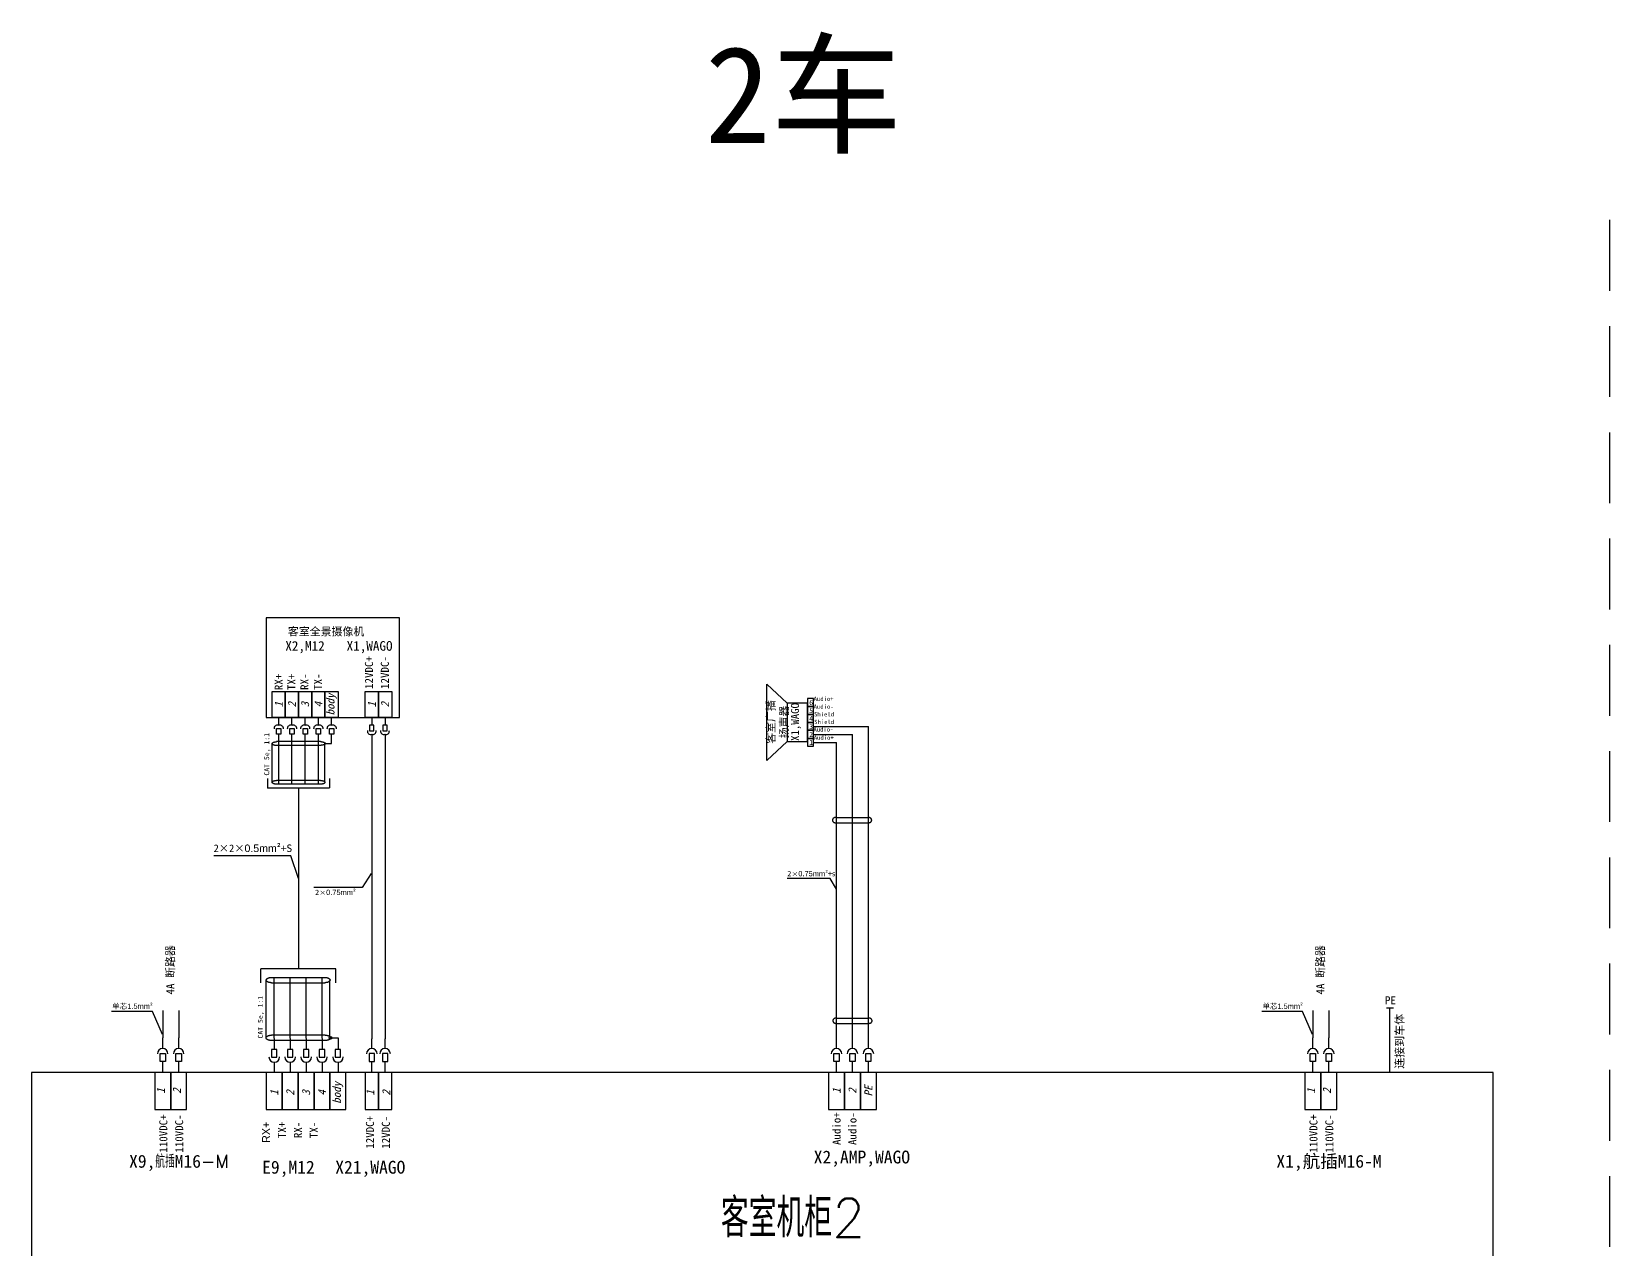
# Model space of a CAD drawing. Header units: millimetres. Extents: x -9110 to 102990, y -380 to 207980.
# Drawn here: x 25473 to 36614, y 130296 to 138894 of the extents above; entities that cross this region are included whole.
import ezdxf

# ---------------------------------------------------------------- set-up
doc = ezdxf.new("R2010")
doc.units = ezdxf.units.MM
doc.header["$LTSCALE"] = 1000
doc.header["$MEASUREMENT"] = 0
doc.linetypes.add('DASHED', pattern=[0.75, 0.5, -0.25])
doc.layers.add('电气', color=7, linetype='Continuous')
doc.layers.add('连接线', color=7, linetype='Continuous')
doc.styles.add('HORIZONTALGBCBIG', font='txt.shx', dxfattribs={"bigfont": 'gbcbig.shx'})
doc.styles.get("Standard").update_dxf_attribs({"font": 'simhei.ttf'})
doc.styles.add('STYLE1', font='txt.shx')
doc.dimstyles.get("Standard").update_dxf_attribs({"dimscale": 2, "dimtxt": 2.5, "dimasz": 2.5, "dimexe": 1.2, "dimexo": 0, "dimgap": 1.2, "dimtad": 0, "dimtih": 1, "dimtoh": 1, "dimzin": 12, "dimdsep": 46, "dimtxsty": 'STYLE1', "dimcen": 0.09, "dimadec": 0, "dimazin": 3, "dimtfac": 1, "dimtofl": 0, "dimtmove": 0, "dimatfit": 3, "dimfxl": 1.2, "dimtolj": 1, "dimtzin": 0, "dimarcsym": 0})

msp = doc.modelspace()

# ---------------------------------------------------------------- linework, layer by layer
at = {"color": 165, "linetype": 'Continuous'}
for p, q in [((27219, 133998), (27219, 134051)), ((27405, 133998), (27405, 134051)), ((27499, 133998), (27499, 134051)), ((27592, 133998), (27592, 134051)), ((27876, 134051), (27876, 133998)), ((27969, 134051), (27969, 133998)), ((27219, 133881), (27219, 133933)), ((27312, 133881), (27312, 133933)), ((27405, 133881), (27405, 133933)), ((27499, 133881), (27499, 133933)), ((27592, 133881), (27592, 133933)), ((27876, 133933), (27876, 133881)), ((27219, 133581), (27219, 133881)), ((27312, 133581), (27312, 133881)), ((27405, 133581), (27405, 133882)), ((27499, 133581), (27499, 133882)), ((27187, 131787), (27187, 132218)), ((27299, 131787), (27299, 132218)), ((27412, 131787), (27412, 132216)), ((27524, 131787), (27524, 132216)), ((27187, 131786), (27187, 131711)), ((27299, 131786), (27299, 131711)), ((27412, 131786), (27412, 131711)), ((27524, 131786), (27524, 131711)), ((27637, 131786), (27637, 131711)), ((27187, 131617), (27187, 131546)), ((27299, 131617), (27299, 131546)), ((27412, 131617), (27412, 131546)), ((27524, 131617), (27524, 131546)), ((27637, 131617), (27637, 131546))]:
    msp.add_line(p, q, dxfattribs=at)
at = {"color": 7, "linetype": 'ByBlock', "ltscale": 0.5}
for p, q in [((27312, 133998), (27312, 134051)), ((27969, 133933), (27969, 133881)), ((27876, 133881), (27876, 131783)), ((27969, 133881), (27969, 131783)), ((27357, 133554), (27357, 132277))]:
    msp.add_line(p, q, dxfattribs=at)
at = {"color": 94}
for p in [(30994, 133989), (31382, 131802)]:
    msp.add_line(p, (31382, 133989), dxfattribs=at)
for p, q in [((30994, 133932), (31269, 133932)), ((31269, 131802), (31269, 133932)), ((30994, 133876), (31157, 133876)), ((31157, 131802), (31157, 133876))]:
    msp.add_line(p, q)
at = {"color": 94, "linetype": 'DASHED'}
for p, q in [((27172, 133593), (27172, 133867)), ((27514, 133881), (27203, 133881)), ((27514, 133854), (27203, 133854)), ((27545, 133594), (27545, 133869)), ((27514, 133607), (27203, 133607)), ((27514, 133581), (27203, 133581)), ((27130, 131793), (27130, 132200)), ((27168, 132216), (27543, 132216)), ((27168, 132179), (27543, 132179)), ((27580, 131800), (27580, 132194)), ((27547, 131809), (27167, 131809)), ((27547, 131771), (27167, 131771))]:
    msp.add_line(p, q, dxfattribs=at)
at = {"color": 112, "linetype": 'DASHED'}
for p, q in [((31151, 133346), (31382, 133346)), ((31151, 133308), (31382, 133308)), ((31154, 131929), (31385, 131929)), ((31154, 131892), (31385, 131892))]:
    msp.add_line(p, q, dxfattribs=at)
at = {"color": 9, "linetype": 'Continuous'}
for p, q in [((31157, 131715), (31157, 131802)), ((31269, 131715), (31269, 131802)), ((31382, 131715), (31382, 131802)), ((26399, 131715), (26399, 131790)), ((26512, 131715), (26512, 131790)), ((27876, 131715), (27876, 131783)), ((27969, 131715), (27969, 131783)), ((34520, 131715), (34520, 131790)), ((34633, 131715), (34633, 131790)), ((26399, 131546), (26399, 131621)), ((26512, 131546), (26512, 131621)), ((27876, 131546), (27876, 131621)), ((27969, 131546), (27969, 131621)), ((31157, 131546), (31157, 131621)), ((31269, 131546), (31269, 131621)), ((31382, 131546), (31382, 131621)), ((34520, 131546), (34520, 131621)), ((34633, 131546), (34633, 131621))]:
    msp.add_line(p, q, dxfattribs=at)
msp.add_lwpolyline([(27130, 134051), (28072, 134051), (28072, 134756), (27130, 134756)], close=True)
at = {"color": 165, "linetype": 'Continuous'}
for points in [[(27265, 134234), (27265, 134051), (27172, 134051), (27172, 134234)], [(27359, 134234), (27359, 134051), (27265, 134051), (27265, 134234)], [(27452, 134234), (27452, 134051), (27359, 134051), (27359, 134234)], [(27545, 134234), (27545, 134051), (27452, 134051), (27452, 134234)], [(27639, 134234), (27639, 134051), (27545, 134051), (27545, 134234)], [(27922, 134234), (27922, 134051), (27829, 134051), (27829, 134234)], [(28016, 134234), (28016, 134051), (27922, 134051), (27922, 134234)], [(27203, 133973), (27234, 133973), (27234, 133934), (27203, 133934)], [(27297, 133973), (27328, 133973), (27328, 133934), (27297, 133934)], [(27390, 133973), (27421, 133973), (27421, 133934), (27390, 133934)], [(27483, 133973), (27514, 133973), (27514, 133934), (27483, 133934)], [(27577, 133973), (27608, 133973), (27608, 133934), (27577, 133934)], [(27860, 133958), (27891, 133958), (27891, 133997), (27860, 133997)], [(27953, 133958), (27984, 133958), (27984, 133997), (27953, 133997)], [(27168, 131653), (27205, 131653), (27205, 131709), (27168, 131709)], [(27280, 131653), (27318, 131653), (27318, 131709), (27280, 131709)], [(27393, 131653), (27430, 131653), (27430, 131709), (27393, 131709)], [(27505, 131653), (27543, 131653), (27543, 131709), (27505, 131709)], [(27618, 131653), (27655, 131653), (27655, 131709), (27618, 131709)], [(27243, 131284), (27243, 131546), (27130, 131546), (27130, 131284)], [(27355, 131284), (27355, 131546), (27243, 131546), (27243, 131284)], [(27468, 131284), (27468, 131546), (27355, 131546), (27355, 131284)], [(27580, 131284), (27580, 131546), (27468, 131546), (27468, 131284)], [(27693, 131284), (27693, 131546), (27580, 131546), (27580, 131284)]]:
    msp.add_lwpolyline(points, close=True, dxfattribs=at)
at = {"color": 9, "linetype": 'Continuous'}
for points in [[(30994, 134186), (30951, 134186), (30951, 134129), (30994, 134129)], [(30994, 134129), (30951, 134129), (30951, 134073), (30994, 134073)], [(30994, 134073), (30951, 134073), (30952, 134017), (30994, 134017)], [(30994, 134017), (30952, 134017), (30951, 133961), (30994, 133961)], [(30994, 133961), (30951, 133961), (30951, 133904), (30994, 133904)], [(30994, 133904), (30951, 133904), (30951, 133848), (30994, 133848)], [(26381, 131679), (26418, 131679), (26418, 131623), (26381, 131623)], [(26493, 131679), (26531, 131679), (26531, 131623), (26493, 131623)], [(27894, 131679), (27857, 131679), (27857, 131623), (27894, 131623)], [(27988, 131679), (27950, 131679), (27950, 131623), (27988, 131623)], [(31138, 131679), (31175, 131679), (31175, 131623), (31138, 131623)], [(31250, 131679), (31288, 131679), (31288, 131623), (31250, 131623)], [(31363, 131679), (31400, 131679), (31400, 131623), (31363, 131623)], [(34501, 131679), (34539, 131679), (34539, 131623), (34501, 131623)], [(34614, 131679), (34651, 131679), (34651, 131623), (34614, 131623)], [(26456, 131284), (26456, 131546), (26343, 131546), (26343, 131284)], [(26568, 131284), (26568, 131546), (26456, 131546), (26456, 131284)], [(27922, 131284), (27922, 131546), (27829, 131546), (27829, 131284)], [(28016, 131284), (28016, 131546), (27922, 131546), (27922, 131284)], [(31213, 131284), (31213, 131546), (31100, 131546), (31100, 131284)], [(31325, 131284), (31325, 131546), (31213, 131546), (31213, 131284)], [(31438, 131284), (31438, 131546), (31325, 131546), (31325, 131284)], [(34576, 131284), (34576, 131546), (34464, 131546), (34464, 131284)], [(34689, 131284), (34689, 131546), (34576, 131546), (34576, 131284)]]:
    msp.add_lwpolyline(points, close=True, dxfattribs=at)
at = {"color": 94, "linetype": 'Continuous'}
for points in [[(27545, 133869), (27592, 133869), (27592, 133913)], [(27584, 131791), (27637, 131790), (27637, 131767)]]:
    msp.add_lwpolyline(points, dxfattribs=at)
at = {"color": 7, "linetype": 'Continuous'}
msp.add_lwpolyline([(25473, 129484), (35794, 129484), (35794, 131546), (25473, 131546)], close=True, dxfattribs=at)
at = {"color": 94, "linetype": 'Continuous'}
msp.add_circle((27584, 131790), 9.38, dxfattribs=at)
at = {"color": 9, "linetype": 'Continuous'}
for centre, start, end in [((26399, 131677), 90, 180), ((26399, 131677), 0, 90), ((26512, 131677), 90, 180), ((26512, 131677), 0, 90), ((27876, 131677), 90, 180), ((27876, 131677), 0, 90), ((27969, 131677), 90, 180), ((27969, 131677), 0, 90), ((31157, 131677), 90, 180), ((31157, 131677), 0, 90), ((31269, 131677), 90, 180), ((31269, 131677), 0, 90), ((31382, 131677), 90, 180), ((31382, 131677), 0, 90), ((34520, 131677), 90, 180), ((34520, 131677), 0, 90), ((34633, 131677), 90, 180), ((34633, 131677), 0, 90)]:
    msp.add_arc(centre, 37.5, start, end, dxfattribs=at)
at = {"color": 165, "linetype": 'Continuous'}
for centre, start, end in [((27187, 131655), 180, 270), ((27187, 131655), 270, 0), ((27299, 131655), 180, 270), ((27299, 131655), 270, 0), ((27412, 131655), 180, 270), ((27412, 131655), 270, 0), ((27524, 131655), 180, 270), ((27524, 131655), 270, 0), ((27637, 131655), 180, 270), ((27637, 131655), 270, 0)]:
    msp.add_arc(centre, 37.5, start, end, dxfattribs=at)
at = {"color": 165, "linetype": 'Continuous', "extrusion": (0, 0, -1)}
for centre, major_axis in [((27220, 133965), (24.1, -28.7)), ((27217, 133965), (-24.1, -28.7)), ((27314, 133965), (24.1, -28.7)), ((27311, 133965), (-24.1, -28.7)), ((27407, 133965), (24.1, -28.7)), ((27404, 133965), (-24.1, -28.7)), ((27500, 133965), (24.1, -28.7)), ((27497, 133965), (-24.1, -28.7)), ((27594, 133965), (24.1, -28.7)), ((27591, 133965), (-24.1, -28.7))]:
    msp.add_ellipse(centre, major_axis=major_axis, ratio=0.76647, start_param=2.356194, end_param=3.926991, dxfattribs=at)
at = {"color": 165, "linetype": 'Continuous'}
for centre, major_axis in [((27877, 133966), (24.1, 28.7)), ((27874, 133966), (-24.1, 28.7)), ((27970, 133966), (24.1, 28.7)), ((27967, 133966), (-24.1, 28.7))]:
    msp.add_ellipse(centre, major_axis=major_axis, ratio=0.76647, start_param=2.356194, end_param=3.926991, dxfattribs=at)
at = {"color": 94, "linetype": 'DASHED', "extrusion": (0, 0, -1)}
for centre, major_axis, ratio, start_param, end_param in [((27203, 133867), (31.1, 0), 0.42025, 3.141593, 4.712389), ((27203, 133867), (31.1, 0), 0.42025, 1.570796, 3.141593), ((27514, 133868), (-31.1, 0), 0.42025, 1.570796, 3.141593), ((27514, 133868), (-31.1, 0), 0.42025, 3.141593, 4.712389), ((27203, 133594), (31.1, 0), 0.42025, 3.141593, 4.712389), ((27203, 133594), (31.1, 0), 0.42025, 1.570796, 3.141593), ((27514, 133594), (-31.1, 0), 0.42025, 1.570796, 3.141593), ((27514, 133594), (-31.1, 0), 0.42025, 3.141593, 4.712389), ((27168, 132198), (-37.5, 0), 0.5, 0, 1.570796), ((27168, 132198), (-37.5, 0), 0.5, 4.712389, 6.283185), ((27543, 132198), (37.5, 0), 0.5, 4.712389, 6.283185), ((27543, 132198), (37.5, 0), 0.5, 0, 1.570796), ((27167, 131790), (-37.5, 0), 0.5, 0, 1.570796), ((27547, 131790), (37.5, 0), 0.5, 4.712389, 6.283185), ((27167, 131790), (-37.5, 0), 0.5, 4.712389, 6.283185), ((27547, 131790), (37.5, 0), 0.5, 0, 1.570796)]:
    msp.add_ellipse(centre, major_axis=major_axis, ratio=ratio, start_param=start_param, end_param=end_param, dxfattribs=at)
at = {"color": 94, "linetype": 'Continuous', "extrusion": (0, 0, -1)}
msp.add_ellipse((27545, 133869), major_axis=(0, 6.54), ratio=0.5, dxfattribs=at)
at = {"color": 112, "linetype": 'DASHED'}
for centre, major_axis, start_param, end_param in [((31151, 133327), (-23.1, 0), 4.712389, 6.283185), ((31151, 133327), (-23.1, 0), 0, 1.570796), ((31382, 133327), (23.1, 0), 0, 1.570796), ((31382, 133327), (23.1, 0), 4.712389, 6.283185), ((31154, 131911), (-23.1, 0), 4.712389, 6.283185), ((31154, 131911), (-23.1, 0), 0, 1.570796), ((31385, 131911), (23.1, 0), 0, 1.570796), ((31385, 131911), (23.1, 0), 4.712389, 6.283185)]:
    msp.add_ellipse(centre, major_axis=major_axis, ratio=0.810811, start_param=start_param, end_param=end_param, dxfattribs=at)
at = {"layer": '电气', "linetype": 'Continuous'}
for p, q in [((30951, 134073), (30986, 134073)), ((30951, 133961), (30987, 133961))]:
    msp.add_line(p, q, dxfattribs=at)
for points in [[(30664, 133747), (30664, 134286), (30808, 134152), (30808, 133882)], [(30951, 133882), (30951, 134152), (30808, 134152), (30808, 133882)]]:
    msp.add_lwpolyline(points, close=True, dxfattribs=at)
at = {"layer": '连接线', "linetype": 'DASHED'}
msp.add_line((36614, 137564), (36614, 121627), dxfattribs=at)
at = {"layer": '连接线', "linetype": 'Continuous'}
for p, q in [((27138, 133622), (27138, 133553)), ((27577, 133622), (27577, 133554)), ((27138, 133554), (27577, 133554)), ((27093, 132179), (27093, 132277)), ((27622, 132277), (27093, 132277)), ((27622, 132179), (27622, 132277)), ((26399, 131984), (26399, 131790)), ((26512, 131984), (26512, 131790)), ((34520, 131984), (34520, 131790)), ((34633, 131984), (34633, 131790))]:
    msp.add_line(p, q, dxfattribs=at)
at = {"layer": '连接线', "color": 2, "linetype": 'Continuous'}
for p, q in [((35039, 132001), (35089, 132001)), ((35064, 131550), (35064, 132001))]:
    msp.add_line(p, q, dxfattribs=at)

# ---------------------------------------------------------------- texts
at = {"style": 'HORIZONTALGBCBIG'}
for s, insert, char_height, width, attachment_point in [('{\\fSimSun|b1|i0|c134|p2;\\C7;2车\\P}', (30925, 138411), 682.13, 3375, 5), ('{\\fSimSun|b0|i0|c134|p2;\\H1x;\\C7;X2,M12}', (27404, 134548), 68.21, 359.71, 5), ('{\\fSystem|b0|i0|c134|p34;客室全景摄像机\\P}', (27553, 134655), 56.5, 750, 5), ('{\\fSimSun|b0|i0|c134|p2;\\C7;X1,WAGO}', (27860, 134548), 68.21, 359.71, 5), ('{\\fSimSun|b0|i0|c134|p2;\\C7;Audio-}', (31136, 134128), 30, 264.27, 6), ('{\\fSimSun|b0|i0|c134|p2;\\C7;Audio+}', (31136, 134183), 30, 264.27, 6), ('{\\fSimSun|b0|i0|c134|p2;\\C7;Shield}', (31139, 134074), 30, 264.27, 6), ('{\\fSimSun|b0|i0|c134|p2;\\C7;Shield}', (31140, 134020), 30, 264.27, 6), ('{\\fSimSun|b0|i0|c134|p2;\\C7;Audio-}', (31135, 133967), 30, 264.27, 6), ('{\\fSimSun|b0|i0|c134|p2;\\C7;Audio+}', (31137, 133909), 30, 264.27, 6), ('{\\fSimSun|b0|i0|c134|p2;\\C2;PE}', (35029, 132055), 56.84, 89.16, 4), ('{\\fSimSun|b0|i0|c134|p2;X9,}航插{\\fSimSun|b0|i0|c134|p2;M16}-M', (26513, 130907), 90.95, 768.75, 5), ('{\\fSimSun|b0|i0|c134|p2;\\C7;E9,M12}', (27287, 130865), 90.95, 750, 5), ('{\\fSimSun|b0|i0|c134|p2;\\C7;X21,WAGO}', (27865, 130865), 90.95, 750, 5), ('{\\fSimSun|b0|i0|c134|p2;X2,AMP,WAGO}', (31336, 130937), 90.95, 750, 5), ('{\\fSimSun|b0|i0|c134|p2;X1,航插M16-M}', (34634, 130907), 90.95, 768.75, 5), ('客室机柜2', (30850, 130519), 272.9, 11304.38, 5)]:
    msp.add_mtext(s, dxfattribs=dict(at, insert=insert, char_height=char_height, width=width, attachment_point=attachment_point))
at = {"rotation": 90, "style": 'HORIZONTALGBCBIG'}
for s, insert, char_height, width, attachment_point in [('{\\fSimSun|b0|i0|c134|p2;\\C7;12VDC+}', (27856, 134485), 56.84, 375, 6), ('{\\fSimSun|b0|i0|c134|p2;\\C7;12VDC-}', (27968, 134485), 56.84, 375, 6), ('{\\fSimSun|b0|i1|c134|p2;\\C7;1}', (27219, 134142), 56.5, 183.08, 5), ('{\\fSimSun|b0|i1|c134|p2;\\C7;2}', (27312, 134142), 56.5, 183.08, 5), ('{\\fSimSun|b0|i1|c134|p2;\\C7;3}', (27405, 134142), 56.5, 183.08, 5), ('{\\fSimSun|b0|i1|c134|p2;\\C7;4}', (27499, 134142), 56.5, 183.08, 5), ('{\\fSimSun|b0|i1|c134|p2;\\C7;body}', (27592, 134220), 56.5, 183.08, 6), ('{\\fSimSun|b0|i1|c134|p2;\\C7;1}', (27876, 134142), 56.5, 183.08, 5), ('{\\fSimSun|b0|i1|c134|p2;\\C7;2}', (27969, 134142), 56.5, 183.08, 5), ('{\\fSystem|b0|i0|c134|p34;客室广播扬声器\\P}', (30743, 134020), 56.25, 342.49, 5), ('{\\fSimSun|b0|i0|c134|p2;\\C7;X1,WAGO}', (30871, 134020), 56.25, 342.49, 5), ('{\\fSimSun|b0|i0|c134|p2;\\C7;CAT 5e, 1:1}', (27138, 133792), 35, 386.31, 5), ('{\\fSimSun|b0|i0|c134|p2;\\C4;4A 断路器}', (26456, 132096), 56.84, 511.72, 4), ('{\\fSimSun|b0|i0|c134|p2;\\C4;4A 断路器}', (34576, 132096), 56.84, 511.72, 4), ('{\\fSimSun|b0|i0|c134|p2;\\C7;CAT 5e, 1:1}', (27093, 131936), 35, 393.96, 5), ('{\\fSimSun|b0|i0|c134|p2;\\C2;连接到车体}', (35136, 131572), 56.84, 817.63, 4), ('\\pxqc;{\\fSimSun|b0|i1|c134|p2;\\H1x;\\C7;body}', (27637, 131533), 56.84, 262.5, 6), ('{\\fSimSun|b0|i1|c134|p2;\\H1x;\\C7;1}', (26386, 131415), 56.84, 262.5, 5), ('{\\fSimSun|b0|i1|c134|p2;\\C7;2}', (26499, 131415), 56.5, 262.5, 5), ('\\pxqc;{\\fSimSun|b0|i1|c134|p2;\\H1x;\\C7;1}', (27187, 131533), 56.84, 262.5, 6), ('\\pxqc;{\\fSimSun|b0|i1|c134|p2;\\H1x;\\C7;2}', (27299, 131533), 56.84, 262.5, 6), ('\\pxqc;{\\fSimSun|b0|i1|c134|p2;\\H1x;\\C7;3}', (27412, 131533), 56.84, 262.5, 6), ('\\pxqc;{\\fSimSun|b0|i1|c134|p2;\\H1x;\\C7;4}', (27524, 131533), 56.84, 262.5, 6), ('{\\fSimSun|b0|i1|c134|p2;\\C7;1}', (31157, 131415), 56.5, 262.5, 5), ('{\\fSimSun|b0|i1|c134|p2;\\C7;2}', (31269, 131415), 56.5, 262.5, 5), ('{\\fSimSun|b0|i1|c134|p2;\\C7;PE}', (31382, 131415), 56.84, 262.5, 5), ('{\\fSimSun|b0|i1|c134|p2;\\H1x;\\C7;1}', (34507, 131415), 56.84, 262.5, 5), ('{\\fSimSun|b0|i1|c134|p2;\\C7;2}', (34619, 131415), 56.5, 262.5, 5), ('{\\fSimSun|b0|i0|c134|p2;\\C7;110VDC+}', (26404, 130980), 56.5, 337.5, 4), ('{\\fSimSun|b0|i0|c134|p2;\\C7;Audio+}', (31158, 131034), 56.5, 261, 4), ('{\\fSimSun|b0|i0|c134|p2;\\C7;Audio-}', (31270, 131034), 56.5, 261, 4), ('{\\fSimSun|b0|i0|c134|p2;\\C7;110VDC+}', (34525, 130980), 56.5, 337.5, 4), ('{\\fSimSun|b0|i0|c134|p2;\\C7;110VDC-}', (26516, 130980), 56.5, 337.5, 4), ('{\\fSimSun|b0|i0|c134|p2;\\C7;12VDC+}', (27863, 131239), 56.84, 375, 6), ('{\\fSimSun|b0|i0|c134|p2;\\C7;12VDC-}', (27975, 131239), 56.84, 375, 6), ('{\\fSimSun|b0|i0|c134|p2;\\C7;110VDC-}', (34637, 130980), 56.5, 337.5, 4)]:
    msp.add_mtext(s, dxfattribs=dict(at, insert=insert, char_height=char_height, width=width, attachment_point=attachment_point))
at = {"char_height": 56.84, "attachment_point": 6, "rotation": 90}
for s, insert, width in [('{\\fSimSun|b0|i0|c134|p2;\\C7;RX\\fSimSun|b0|i0|c0|p2;+}', (27218, 134360), 185.84), ('{\\fSimSun|b0|i0|c134|p2;\\C7;TX\\fSimSun|b0|i0|c0|p2;+}', (27308, 134361), 211.05), ('{\\fSimSun|b0|i0|c134|p2;\\C7;RX\\fSimSun|b0|i0|c0|p2;-}', (27400, 134362), 195.36), ('{\\fSimSun|b0|i0|c134|p2;\\C7;TX\\fSimSun|b0|i0|c0|p2;-}', (27495, 134362), 195.36), ('{\\fLiSu|b0|i0|c134|p49;\\C7;RX+}', (27129, 131198), 205.78), ('{\\fSimSun|b0|i0|c134|p2;\\C7;TX\\fSimSun|b0|i0|c0|p2;+}', (27241, 131198), 190.78), ('{\\fSimSun|b0|i0|c134|p2;\\C7;RX\\fSimSun|b0|i0|c0|p2;-}', (27354, 131198), 168.28), ('{\\fSimSun|b0|i0|c134|p2;\\C7;TX\\fSimSun|b0|i0|c0|p2;-}', (27466, 131198), 168.28)]:
    msp.add_mtext(s, dxfattribs=dict(at, insert=insert, width=width))
at = {"color": 7, "linetype": 'ByBlock', "ltscale": 0.5, "char_height": 35, "width": 42.07, "attachment_point": 1}
for s, insert in [('6', (30964, 134174)), ('5', (30964, 134118)), ('4', (30964, 134062)), ('3', (30964, 134005)), ('2', (30964, 133949)), ('1', (30964, 133893))]:
    msp.add_mtext(s, dxfattribs=dict(at, insert=insert))
at = {"color": 1}
for s, insert, char_height, width, attachment_point in [('{\\fSimSun|b0|i0|c134|p2;2×2×\\fArial|b0|i0|c0|p32;0.5mm\\fCalibri|b0|i0|c0|p32;²+S}', (26759, 133155), 53.36, 648.97, 1), ('{\\fSimSun|b0|i0|c134|p2;2\\H0.83333x;×\\fArial|b0|i0|c0|p32;\\H1.2x;0.75mm\\fCalibri|b0|i0|c0|p32;²+s}', (30809, 132968), 37.5, 349.55, 1), ('{\\fSimSun|b0|i0|c134|p2;2\\H0.83333x;×\\fArial|b0|i0|c0|p32;\\H1.2x;0.75mm\\fCalibri|b0|i0|c0|p32;²}', (27475, 132798), 37.5, 345.65, 7), ('{\\fSimSun|b0|i0|c134|p2;单芯\\fArial|b0|i0|c0|p32;1.5mm\\fCalibri|b0|i0|c0|p32;²}', (26044, 132032), 37.5, 289.87, 1), ('{\\fSimSun|b0|i0|c134|p2;单芯\\fArial|b0|i0|c0|p32;1.5mm\\fCalibri|b0|i0|c0|p32;²}', (34165, 132032), 37.5, 289.87, 1)]:
    msp.add_mtext(s, dxfattribs=dict(at, insert=insert, char_height=char_height, width=width, attachment_point=attachment_point))
at = {"color": 9, "linetype": 'Continuous', "char_height": 56.84, "width": 262.5, "attachment_point": 6, "rotation": 90, "style": 'HORIZONTALGBCBIG'}
for s, insert in [('\\pxqc;{\\fSimSun|b0|i1|c134|p2;\\H1x;\\C7;1}', (27865, 131533)), ('\\pxqc;{\\fSimSun|b0|i1|c134|p2;\\H1x;\\C7;2}', (27978, 131533))]:
    msp.add_mtext(s, dxfattribs=dict(at, insert=insert))

# ---------------------------------------------------------------- leaders
for points, override in [([(27357, 132915), (27305, 133074), (26760, 133074)], {"dimasz": 2, "dimgap": 0.09, "dimtad": 0, "dimtih": 0, "dimtoh": 0, "dimdec": 2, "dimclrd": 1}), ([(27872, 132951), (27808, 132852), (27467, 132852)], {"dimasz": 1, "dimgap": 0.09, "dimtad": 0, "dimtih": 0, "dimtoh": 0, "dimdec": 2, "dimclrd": 1}), ([(31157, 132840), (31111, 132916), (30808, 132916)], {"dimasz": 1, "dimgap": 0.09, "dimtad": 0, "dimtih": 0, "dimtoh": 0, "dimdec": 2, "dimclrd": 1})]:
    msp.add_leader(points, dimstyle='Standard', override=override)
at = {"color": 1}
for points in [[(26397, 131813), (26327, 131975), (26038, 131975)], [(34517, 131813), (34448, 131975), (34159, 131975)]]:
    msp.add_leader(points, dimstyle='Standard', override={"dimasz": 2, "dimgap": 0.09, "dimtad": 0, "dimtih": 0, "dimtoh": 0, "dimdec": 2, "dimclrd": 1}, dxfattribs=at)

doc.saveas('drawing.dxf')
